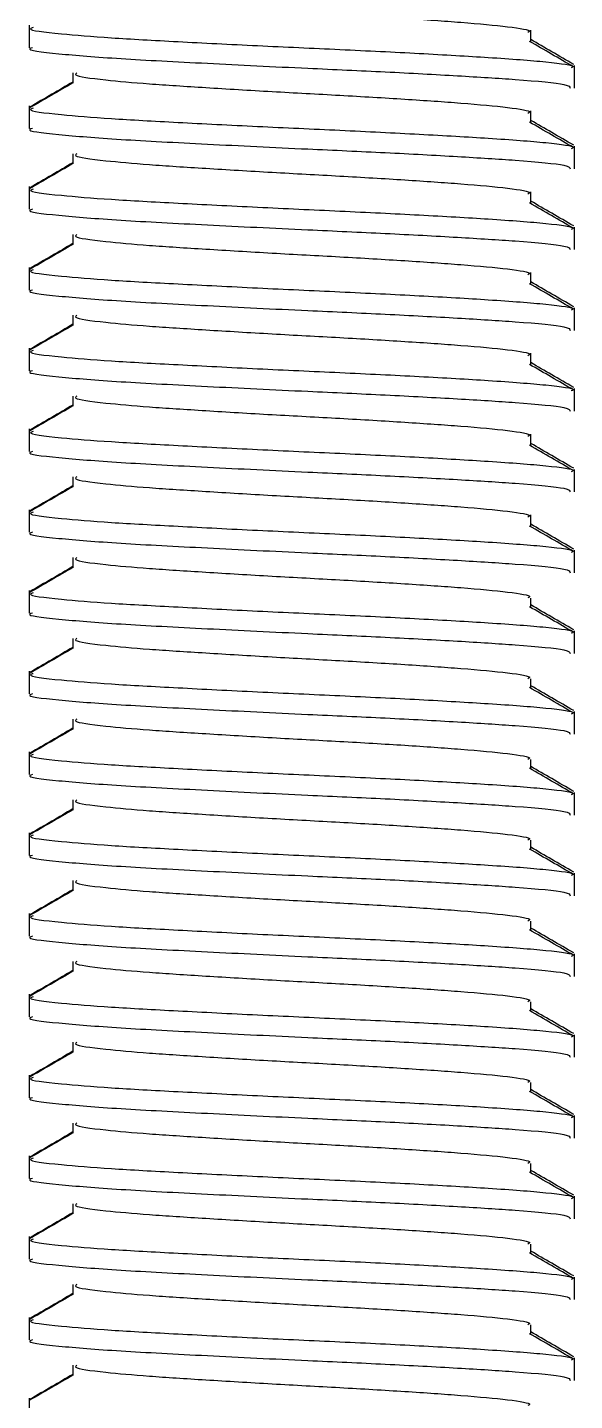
# Model space of a CAD drawing. Header units: millimetres. Extents: x -208 to -53, y -1 to 183.
# Drawn here: x -192.35 to -182.79, y 46.07 to 70.06 of the extents above; entities that cross this region are included whole.
import ezdxf

# ---------------------------------------------------------------- set-up
doc = ezdxf.new("R2010")
doc.units = ezdxf.units.MM

# ---------------------------------------------------------------- blocks, each defined once
blk = doc.blocks.new('DI_SAPATA')
at = {"color": 7, "linetype": 'Continuous', "lineweight": 25}
for p, q in [((-62.263, -8.421), (-62.263, -8.817)), ((-52.738, -9.522), (-52.738, -9.127)), ((-62.263, -9.832), (-62.263, -10.228)), ((-52.738, -10.933), (-52.738, -10.538)), ((-62.263, -11.243), (-62.263, -11.639)), ((-52.738, -12.344), (-52.738, -11.949)), ((-62.263, -12.654), (-62.263, -13.05)), ((-52.738, -13.755), (-52.738, -13.36)), ((-62.263, -14.065), (-62.263, -14.461)), ((-52.738, -15.166), (-52.738, -14.771)), ((-62.263, -15.476), (-62.263, -15.872)), ((-52.738, -16.578), (-52.738, -16.183)), ((-62.263, -16.888), (-62.263, -17.283)), ((-52.738, -17.989), (-52.738, -17.594)), ((-62.263, -18.299), (-62.263, -18.694)), ((-52.738, -19.4), (-52.738, -19.005)), ((-62.263, -19.71), (-62.263, -20.106)), ((-52.738, -20.811), (-52.738, -20.416)), ((-62.263, -21.121), (-62.263, -21.517)), ((-52.738, -22.222), (-52.738, -21.827)), ((-62.263, -22.532), (-62.263, -22.928)), ((-52.738, -23.633), (-52.738, -23.238)), ((-62.263, -23.943), (-62.263, -24.339)), ((-52.738, -25.044), (-52.738, -24.649)), ((-62.263, -25.354), (-62.263, -25.75)), ((-52.738, -26.455), (-52.738, -26.06)), ((-62.263, -26.765), (-62.263, -27.161)), ((-52.738, -27.866), (-52.738, -27.471)), ((-62.263, -28.176), (-62.263, -28.572)), ((-52.738, -29.278), (-52.738, -28.883)), ((-62.263, -29.588), (-62.263, -29.983)), ((-52.738, -30.689), (-52.738, -30.294)), ((-62.263, -30.999), (-62.263, -31.394)), ((-52.738, -32.1), (-52.738, -31.705)), ((-62.263, -32.41), (-62.263, -32.806))]:
    blk.add_line(p, q, dxfattribs=at)
for points, knots in [([(-61.429, -7.847), (-61.445, -7.858), (-61.501, -7.898), (-61.029, -7.962), (-60.209, -8.036), (-59.192, -8.1), (-58.034, -8.171), (-56.823, -8.235), (-55.676, -8.303), (-54.625, -8.377), (-53.853, -8.448), (-53.466, -8.512), (-53.539, -8.545), (-53.554, -8.553)], [0, 0, 0, 0, 0.0503678, 0.171815, 0.2672817, 0.3616493, 0.4579675, 0.5523348, 0.6478018, 0.7438164, 0.8547559, 0.968022, 1, 1, 1, 1]), ([(-62.193, -8.464), (-62.214, -8.471), (-62.312, -8.508), (-61.816, -8.567), (-60.889, -8.644), (-59.685, -8.709), (-58.294, -8.781), (-56.821, -8.847), (-55.415, -8.916), (-54.122, -8.991), (-53.168, -9.063), (-52.698, -9.129), (-52.78, -9.162), (-52.798, -9.169)], [0, 0, 0, 0, 0.032619, 0.15593, 0.253735, 0.349819, 0.448074, 0.544638, 0.641829, 0.739896, 0.853106, 0.968677, 1, 1, 1, 1]), ([(-53.501, -8.675), (-53.501, -8.649), (-53.501, -8.594), (-53.501, -8.539), (-53.501, -8.51)], [0, 0, 0, 0, 0.463682, 1, 1, 1, 1]), ([(-53.501, -8.718), (-53.501, -8.692), (-53.501, -8.637), (-53.501, -8.582), (-53.501, -8.553)], [0, 0, 0, 0, 0.465755, 1, 1, 1, 1]), ([(-62.205, -8.817), (-62.223, -8.822), (-62.337, -8.858), (-61.825, -8.92), (-60.744, -9.007), (-59.179, -9.088), (-57.529, -9.17), (-56.012, -9.237), (-54.747, -9.307), (-53.616, -9.378), (-52.833, -9.451), (-52.818, -9.501), (-52.812, -9.522)], [0, 0, 0, 0, 0.0236313, 0.1499406, 0.2690299, 0.3870235, 0.5064325, 0.5987294, 0.6931318, 0.7861324, 0.9108964, 1, 1, 1, 1]), ([(-52.756, -9.15), (-52.884, -9.076), (-53.139, -8.928), (-53.395, -8.78), (-53.522, -8.706)], [0, 0, 0, 0, 0.499876, 1, 1, 1, 1]), ([(-52.752, -9.109), (-52.88, -9.035), (-53.13, -8.89), (-53.379, -8.745), (-53.501, -8.675)], [0, 0, 0, 0, 0.511129, 1, 1, 1, 1]), ([(-61.499, -9.258), (-61.499, -9.288), (-61.499, -9.347), (-61.499, -9.405), (-61.499, -9.435)], [0, 0, 0, 0, 0.500646, 1, 1, 1, 1]), ([(-61.429, -9.258), (-61.445, -9.269), (-61.501, -9.309), (-61.029, -9.373), (-60.209, -9.447), (-59.192, -9.512), (-58.034, -9.582), (-56.823, -9.647), (-55.676, -9.714), (-54.625, -9.788), (-53.853, -9.859), (-53.466, -9.923), (-53.539, -9.956), (-53.554, -9.964)], [0, 0, 0, 0, 0.050363, 0.171811, 0.267277, 0.361645, 0.457963, 0.55233, 0.647797, 0.743812, 0.854751, 0.968017, 1, 1, 1, 1]), ([(-61.498, -9.431), (-61.626, -9.505), (-61.88, -9.652), (-62.135, -9.8), (-62.262, -9.874)], [0, 0, 0, 0, 0.500133, 1, 1, 1, 1]), ([(-61.499, -9.416), (-61.621, -9.487), (-61.87, -9.633), (-62.12, -9.778), (-62.246, -9.852)], [0, 0, 0, 0, 0.492368, 1, 1, 1, 1]), ([(-62.193, -9.875), (-62.214, -9.883), (-62.312, -9.919), (-61.816, -9.978), (-60.889, -10.055), (-59.685, -10.12), (-58.294, -10.192), (-56.821, -10.258), (-55.415, -10.327), (-54.122, -10.402), (-53.168, -10.474), (-52.698, -10.54), (-52.78, -10.573), (-52.798, -10.581)], [0, 0, 0, 0, 0.032619, 0.15593, 0.253735, 0.349819, 0.448074, 0.544638, 0.641829, 0.739896, 0.853106, 0.968677, 1, 1, 1, 1]), ([(-53.501, -10.086), (-53.501, -10.06), (-53.501, -10.005), (-53.501, -9.951), (-53.501, -9.921)], [0, 0, 0, 0, 0.4636393, 1, 1, 1, 1]), ([(-53.501, -10.129), (-53.501, -10.104), (-53.501, -10.048), (-53.501, -9.993), (-53.501, -9.964)], [0, 0, 0, 0, 0.465714, 1, 1, 1, 1]), ([(-62.205, -10.228), (-62.223, -10.233), (-62.337, -10.269), (-61.825, -10.331), (-60.744, -10.419), (-59.179, -10.5), (-57.529, -10.581), (-56.012, -10.648), (-54.747, -10.718), (-53.616, -10.789), (-52.833, -10.862), (-52.818, -10.912), (-52.812, -10.933)], [0, 0, 0, 0, 0.0236313, 0.1499406, 0.2690299, 0.3870235, 0.5064325, 0.5987294, 0.6931318, 0.7861324, 0.9108964, 1, 1, 1, 1]), ([(-52.756, -10.561), (-52.884, -10.487), (-53.139, -10.339), (-53.395, -10.191), (-53.522, -10.117)], [0, 0, 0, 0, 0.49986, 1, 1, 1, 1]), ([(-52.752, -10.52), (-52.88, -10.446), (-53.13, -10.301), (-53.379, -10.157), (-53.501, -10.086)], [0, 0, 0, 0, 0.511114, 1, 1, 1, 1]), ([(-61.499, -10.669), (-61.499, -10.699), (-61.499, -10.758), (-61.499, -10.817), (-61.499, -10.846)], [0, 0, 0, 0, 0.500684, 1, 1, 1, 1]), ([(-61.429, -10.669), (-61.445, -10.681), (-61.501, -10.72), (-61.029, -10.784), (-60.209, -10.859), (-59.192, -10.923), (-58.034, -10.993), (-56.823, -11.058), (-55.676, -11.125), (-54.625, -11.199), (-53.853, -11.27), (-53.466, -11.334), (-53.539, -11.367), (-53.554, -11.375)], [0, 0, 0, 0, 0.050359, 0.171806, 0.267273, 0.36164, 0.457958, 0.552326, 0.647792, 0.743807, 0.854746, 0.968012, 1, 1, 1, 1]), ([(-61.498, -10.842), (-61.626, -10.916), (-61.88, -11.063), (-62.135, -11.211), (-62.262, -11.285)], [0, 0, 0, 0, 0.500143, 1, 1, 1, 1]), ([(-61.499, -10.827), (-61.621, -10.898), (-61.87, -11.044), (-62.12, -11.189), (-62.246, -11.263)], [0, 0, 0, 0, 0.492376, 1, 1, 1, 1]), ([(-62.193, -11.286), (-62.214, -11.294), (-62.312, -11.33), (-61.816, -11.389), (-60.889, -11.466), (-59.685, -11.531), (-58.294, -11.603), (-56.821, -11.67), (-55.415, -11.738), (-54.122, -11.813), (-53.168, -11.886), (-52.698, -11.951), (-52.78, -11.984), (-52.798, -11.992)], [0, 0, 0, 0, 0.032619, 0.15593, 0.253735, 0.349819, 0.448074, 0.544638, 0.641829, 0.739896, 0.853106, 0.968677, 1, 1, 1, 1]), ([(-53.501, -11.497), (-53.501, -11.471), (-53.501, -11.417), (-53.501, -11.362), (-53.501, -11.332)], [0, 0, 0, 0, 0.463596, 1, 1, 1, 1]), ([(-53.501, -11.54), (-53.501, -11.515), (-53.501, -11.46), (-53.501, -11.404), (-53.501, -11.375)], [0, 0, 0, 0, 0.465674, 1, 1, 1, 1]), ([(-52.752, -11.931), (-52.88, -11.857), (-53.13, -11.712), (-53.379, -11.568), (-53.501, -11.497)], [0, 0, 0, 0, 0.5111005, 1, 1, 1, 1]), ([(-62.205, -11.639), (-62.223, -11.645), (-62.337, -11.68), (-61.825, -11.742), (-60.744, -11.83), (-59.179, -11.911), (-57.529, -11.992), (-56.012, -12.06), (-54.747, -12.129), (-53.616, -12.2), (-52.833, -12.273), (-52.818, -12.323), (-52.812, -12.344)], [0, 0, 0, 0, 0.023631, 0.149941, 0.26903, 0.387024, 0.506433, 0.598729, 0.693132, 0.786132, 0.910896, 1, 1, 1, 1]), ([(-52.756, -11.972), (-52.884, -11.898), (-53.139, -11.75), (-53.395, -11.602), (-53.522, -11.528)], [0, 0, 0, 0, 0.499845, 1, 1, 1, 1]), ([(-61.499, -12.081), (-61.499, -12.11), (-61.499, -12.169), (-61.499, -12.228), (-61.499, -12.257)], [0, 0, 0, 0, 0.5007219, 1, 1, 1, 1]), ([(-61.429, -12.08), (-61.445, -12.092), (-61.501, -12.132), (-61.029, -12.195), (-60.209, -12.27), (-59.192, -12.334), (-58.034, -12.405), (-56.823, -12.469), (-55.676, -12.537), (-54.625, -12.61), (-53.853, -12.681), (-53.466, -12.745), (-53.539, -12.779), (-53.554, -12.786)], [0, 0, 0, 0, 0.050355, 0.171802, 0.267268, 0.361636, 0.457954, 0.552321, 0.647788, 0.743802, 0.854742, 0.968008, 1, 1, 1, 1]), ([(-61.498, -12.253), (-61.626, -12.327), (-61.88, -12.475), (-62.135, -12.622), (-62.262, -12.696)], [0, 0, 0, 0, 0.5001532, 1, 1, 1, 1]), ([(-61.499, -12.238), (-61.621, -12.31), (-61.87, -12.455), (-62.12, -12.6), (-62.246, -12.674)], [0, 0, 0, 0, 0.492385, 1, 1, 1, 1]), ([(-62.193, -12.697), (-62.214, -12.705), (-62.312, -12.742), (-61.816, -12.8), (-60.889, -12.878), (-59.685, -12.942), (-58.294, -13.014), (-56.821, -13.081), (-55.415, -13.149), (-54.122, -13.224), (-53.168, -13.297), (-52.698, -13.362), (-52.78, -13.396), (-52.798, -13.403)], [0, 0, 0, 0, 0.0326192, 0.1559298, 0.2537351, 0.3498191, 0.4480737, 0.5446385, 0.6418294, 0.7398959, 0.8531063, 0.9686771, 1, 1, 1, 1]), ([(-52.756, -13.384), (-52.884, -13.31), (-53.139, -13.162), (-53.395, -13.013), (-53.522, -12.939)], [0, 0, 0, 0, 0.49983, 1, 1, 1, 1]), ([(-53.501, -12.908), (-53.501, -12.883), (-53.501, -12.828), (-53.501, -12.773), (-53.501, -12.743)], [0, 0, 0, 0, 0.463554, 1, 1, 1, 1]), ([(-53.501, -12.951), (-53.501, -12.926), (-53.501, -12.871), (-53.501, -12.816), (-53.501, -12.786)], [0, 0, 0, 0, 0.465633, 1, 1, 1, 1]), ([(-52.752, -13.342), (-52.88, -13.268), (-53.13, -13.124), (-53.379, -12.979), (-53.501, -12.908)], [0, 0, 0, 0, 0.511086, 1, 1, 1, 1]), ([(-62.205, -13.05), (-62.223, -13.056), (-62.337, -13.091), (-61.825, -13.153), (-60.744, -13.241), (-59.179, -13.322), (-57.529, -13.403), (-56.012, -13.471), (-54.747, -13.54), (-53.616, -13.611), (-52.833, -13.684), (-52.818, -13.734), (-52.812, -13.755)], [0, 0, 0, 0, 0.023631, 0.149941, 0.26903, 0.387024, 0.506433, 0.598729, 0.693132, 0.786132, 0.910896, 1, 1, 1, 1]), ([(-61.498, -13.664), (-61.626, -13.738), (-61.88, -13.886), (-62.135, -14.033), (-62.262, -14.107)], [0, 0, 0, 0, 0.500163, 1, 1, 1, 1]), ([(-61.499, -13.649), (-61.621, -13.721), (-61.87, -13.866), (-62.12, -14.011), (-62.246, -14.085)], [0, 0, 0, 0, 0.492394, 1, 1, 1, 1]), ([(-61.499, -13.492), (-61.499, -13.521), (-61.499, -13.58), (-61.499, -13.639), (-61.499, -13.668)], [0, 0, 0, 0, 0.50076, 1, 1, 1, 1]), ([(-61.429, -13.491), (-61.445, -13.503), (-61.501, -13.543), (-61.029, -13.607), (-60.209, -13.681), (-59.192, -13.745), (-58.034, -13.816), (-56.823, -13.88), (-55.676, -13.948), (-54.625, -14.021), (-53.853, -14.092), (-53.466, -14.156), (-53.539, -14.19), (-53.554, -14.197)], [0, 0, 0, 0, 0.050351, 0.171798, 0.267264, 0.361631, 0.457949, 0.552316, 0.647783, 0.743798, 0.854737, 0.968003, 1, 1, 1, 1]), ([(-62.193, -14.108), (-62.214, -14.116), (-62.312, -14.153), (-61.816, -14.211), (-60.889, -14.289), (-59.685, -14.353), (-58.294, -14.425), (-56.821, -14.492), (-55.415, -14.56), (-54.122, -14.635), (-53.168, -14.708), (-52.698, -14.773), (-52.78, -14.807), (-52.798, -14.814)], [0, 0, 0, 0, 0.032619, 0.15593, 0.253735, 0.349819, 0.448074, 0.544638, 0.641829, 0.739896, 0.853106, 0.968677, 1, 1, 1, 1]), ([(-52.756, -14.795), (-52.884, -14.721), (-53.139, -14.573), (-53.395, -14.424), (-53.522, -14.35)], [0, 0, 0, 0, 0.499815, 1, 1, 1, 1]), ([(-53.501, -14.319), (-53.501, -14.294), (-53.501, -14.239), (-53.501, -14.184), (-53.501, -14.154)], [0, 0, 0, 0, 0.463511, 1, 1, 1, 1]), ([(-53.501, -14.363), (-53.501, -14.337), (-53.501, -14.282), (-53.501, -14.227), (-53.501, -14.197)], [0, 0, 0, 0, 0.465593, 1, 1, 1, 1]), ([(-52.752, -14.753), (-52.88, -14.679), (-53.13, -14.535), (-53.379, -14.39), (-53.501, -14.319)], [0, 0, 0, 0, 0.511072, 1, 1, 1, 1]), ([(-62.205, -14.461), (-62.223, -14.467), (-62.337, -14.502), (-61.825, -14.564), (-60.744, -14.652), (-59.179, -14.733), (-57.529, -14.814), (-56.012, -14.882), (-54.747, -14.951), (-53.616, -15.022), (-52.833, -15.095), (-52.818, -15.145), (-52.812, -15.166)], [0, 0, 0, 0, 0.023631, 0.149941, 0.26903, 0.387024, 0.506433, 0.598729, 0.693132, 0.786132, 0.910896, 1, 1, 1, 1]), ([(-61.498, -15.075), (-61.626, -15.149), (-61.88, -15.297), (-62.135, -15.444), (-62.262, -15.518)], [0, 0, 0, 0, 0.500173, 1, 1, 1, 1]), ([(-61.499, -15.06), (-61.621, -15.132), (-61.87, -15.277), (-62.12, -15.422), (-62.246, -15.496)], [0, 0, 0, 0, 0.492403, 1, 1, 1, 1]), ([(-61.499, -14.903), (-61.499, -14.932), (-61.499, -14.991), (-61.499, -15.05), (-61.499, -15.079)], [0, 0, 0, 0, 0.500798, 1, 1, 1, 1]), ([(-61.429, -14.902), (-61.445, -14.914), (-61.501, -14.954), (-61.029, -15.018), (-60.209, -15.092), (-59.192, -15.156), (-58.034, -15.227), (-56.823, -15.291), (-55.676, -15.359), (-54.625, -15.432), (-53.853, -15.503), (-53.466, -15.568), (-53.539, -15.601), (-53.554, -15.608)], [0, 0, 0, 0, 0.050346, 0.171793, 0.26726, 0.361627, 0.457945, 0.552312, 0.647779, 0.743793, 0.854732, 0.967998, 1, 1, 1, 1]), ([(-62.193, -15.519), (-62.214, -15.527), (-62.312, -15.564), (-61.816, -15.623), (-60.889, -15.7), (-59.685, -15.764), (-58.294, -15.837), (-56.821, -15.903), (-55.415, -15.971), (-54.122, -16.047), (-53.168, -16.119), (-52.698, -16.184), (-52.78, -16.218), (-52.798, -16.225)], [0, 0, 0, 0, 0.0326192, 0.1559298, 0.2537351, 0.3498191, 0.4480737, 0.5446385, 0.6418294, 0.7398959, 0.8531063, 0.9686771, 1, 1, 1, 1]), ([(-53.501, -15.73), (-53.501, -15.705), (-53.501, -15.65), (-53.501, -15.595), (-53.501, -15.566)], [0, 0, 0, 0, 0.463468, 1, 1, 1, 1]), ([(-52.756, -16.206), (-52.884, -16.132), (-53.139, -15.984), (-53.395, -15.836), (-53.522, -15.761)], [0, 0, 0, 0, 0.4998, 1, 1, 1, 1]), ([(-53.501, -15.774), (-53.501, -15.748), (-53.501, -15.693), (-53.501, -15.638), (-53.501, -15.608)], [0, 0, 0, 0, 0.465552, 1, 1, 1, 1]), ([(-52.752, -16.164), (-52.88, -16.09), (-53.13, -15.946), (-53.379, -15.801), (-53.501, -15.73)], [0, 0, 0, 0, 0.511058, 1, 1, 1, 1]), ([(-62.205, -15.872), (-62.223, -15.878), (-62.337, -15.913), (-61.825, -15.975), (-60.744, -16.063), (-59.179, -16.144), (-57.529, -16.225), (-56.012, -16.293), (-54.747, -16.362), (-53.616, -16.433), (-52.833, -16.506), (-52.818, -16.557), (-52.812, -16.578)], [0, 0, 0, 0, 0.023631, 0.149941, 0.26903, 0.387024, 0.506433, 0.598729, 0.693132, 0.786132, 0.910896, 1, 1, 1, 1]), ([(-61.498, -16.486), (-61.626, -16.56), (-61.88, -16.708), (-62.135, -16.855), (-62.262, -16.929)], [0, 0, 0, 0, 0.500183, 1, 1, 1, 1]), ([(-61.499, -16.471), (-61.621, -16.543), (-61.87, -16.688), (-62.12, -16.833), (-62.246, -16.907)], [0, 0, 0, 0, 0.492412, 1, 1, 1, 1]), ([(-61.499, -16.314), (-61.499, -16.343), (-61.499, -16.402), (-61.499, -16.461), (-61.499, -16.49)], [0, 0, 0, 0, 0.500836, 1, 1, 1, 1]), ([(-61.429, -16.313), (-61.445, -16.325), (-61.501, -16.365), (-61.029, -16.429), (-60.209, -16.503), (-59.192, -16.567), (-58.034, -16.638), (-56.823, -16.702), (-55.676, -16.77), (-54.625, -16.843), (-53.853, -16.914), (-53.466, -16.979), (-53.539, -17.012), (-53.554, -17.019)], [0, 0, 0, 0, 0.050342, 0.171789, 0.267255, 0.361622, 0.45794, 0.552307, 0.647774, 0.743788, 0.854727, 0.967993, 1, 1, 1, 1]), ([(-62.193, -16.93), (-62.214, -16.938), (-62.312, -16.975), (-61.816, -17.034), (-60.889, -17.111), (-59.685, -17.176), (-58.294, -17.248), (-56.821, -17.314), (-55.415, -17.382), (-54.122, -17.458), (-53.168, -17.53), (-52.698, -17.595), (-52.78, -17.629), (-52.798, -17.636)], [0, 0, 0, 0, 0.032619, 0.15593, 0.253735, 0.349819, 0.448074, 0.544638, 0.641829, 0.739896, 0.853106, 0.968677, 1, 1, 1, 1]), ([(-53.501, -17.141), (-53.501, -17.116), (-53.501, -17.061), (-53.501, -17.006), (-53.501, -16.977)], [0, 0, 0, 0, 0.463425, 1, 1, 1, 1]), ([(-53.501, -17.185), (-53.501, -17.159), (-53.501, -17.104), (-53.501, -17.049), (-53.501, -17.019)], [0, 0, 0, 0, 0.465511, 1, 1, 1, 1]), ([(-52.756, -17.617), (-52.884, -17.543), (-53.139, -17.395), (-53.395, -17.247), (-53.522, -17.173)], [0, 0, 0, 0, 0.499785, 1, 1, 1, 1]), ([(-52.752, -17.575), (-52.88, -17.502), (-53.13, -17.357), (-53.379, -17.212), (-53.501, -17.141)], [0, 0, 0, 0, 0.511044, 1, 1, 1, 1]), ([(-62.205, -17.283), (-62.223, -17.289), (-62.337, -17.325), (-61.825, -17.386), (-60.744, -17.474), (-59.179, -17.555), (-57.529, -17.636), (-56.012, -17.704), (-54.747, -17.773), (-53.616, -17.844), (-52.833, -17.917), (-52.818, -17.968), (-52.812, -17.989)], [0, 0, 0, 0, 0.023631, 0.149941, 0.26903, 0.387024, 0.506433, 0.598729, 0.693132, 0.786132, 0.910896, 1, 1, 1, 1]), ([(-61.499, -17.725), (-61.499, -17.754), (-61.499, -17.813), (-61.499, -17.872), (-61.499, -17.901)], [0, 0, 0, 0, 0.5008736, 1, 1, 1, 1]), ([(-61.429, -17.724), (-61.445, -17.736), (-61.501, -17.776), (-61.029, -17.84), (-60.209, -17.914), (-59.192, -17.978), (-58.034, -18.049), (-56.823, -18.113), (-55.676, -18.181), (-54.625, -18.254), (-53.853, -18.325), (-53.466, -18.39), (-53.539, -18.423), (-53.554, -18.43)], [0, 0, 0, 0, 0.0503377, 0.1717845, 0.2672508, 0.361618, 0.4579358, 0.5523027, 0.6477693, 0.7437836, 0.8547226, 0.9679883, 1, 1, 1, 1]), ([(-61.498, -17.897), (-61.626, -17.971), (-61.88, -18.119), (-62.135, -18.267), (-62.262, -18.34)], [0, 0, 0, 0, 0.500193, 1, 1, 1, 1]), ([(-61.499, -17.882), (-61.621, -17.954), (-61.87, -18.099), (-62.12, -18.245), (-62.246, -18.318)], [0, 0, 0, 0, 0.492421, 1, 1, 1, 1]), ([(-62.193, -18.341), (-62.214, -18.349), (-62.312, -18.386), (-61.816, -18.445), (-60.889, -18.522), (-59.685, -18.587), (-58.294, -18.659), (-56.821, -18.725), (-55.415, -18.793), (-54.122, -18.869), (-53.168, -18.941), (-52.698, -19.006), (-52.78, -19.04), (-52.798, -19.047)], [0, 0, 0, 0, 0.032619, 0.15593, 0.253735, 0.349819, 0.448074, 0.544638, 0.641829, 0.739896, 0.853106, 0.968677, 1, 1, 1, 1]), ([(-53.501, -18.596), (-53.501, -18.57), (-53.501, -18.515), (-53.501, -18.46), (-53.501, -18.431)], [0, 0, 0, 0, 0.465471, 1, 1, 1, 1]), ([(-62.205, -18.694), (-62.223, -18.7), (-62.337, -18.736), (-61.825, -18.798), (-60.744, -18.885), (-59.179, -18.966), (-57.529, -19.047), (-56.012, -19.115), (-54.747, -19.184), (-53.616, -19.256), (-52.833, -19.329), (-52.818, -19.379), (-52.812, -19.4)], [0, 0, 0, 0, 0.023631, 0.149941, 0.26903, 0.387024, 0.506433, 0.598729, 0.693132, 0.786132, 0.910896, 1, 1, 1, 1]), ([(-52.756, -19.028), (-52.884, -18.954), (-53.139, -18.806), (-53.395, -18.658), (-53.522, -18.584)], [0, 0, 0, 0, 0.49977, 1, 1, 1, 1]), ([(-52.752, -18.987), (-52.88, -18.913), (-53.13, -18.768), (-53.379, -18.623), (-53.501, -18.552)], [0, 0, 0, 0, 0.51103, 1, 1, 1, 1]), ([(-61.499, -19.136), (-61.499, -19.166), (-61.499, -19.224), (-61.499, -19.283), (-61.499, -19.313)], [0, 0, 0, 0, 0.500912, 1, 1, 1, 1]), ([(-61.429, -19.135), (-61.445, -19.147), (-61.501, -19.187), (-61.029, -19.251), (-60.209, -19.325), (-59.192, -19.389), (-58.034, -19.46), (-56.823, -19.524), (-55.676, -19.592), (-54.625, -19.666), (-53.853, -19.737), (-53.466, -19.801), (-53.539, -19.834), (-53.555, -19.841)], [0, 0, 0, 0, 0.050333, 0.17178, 0.267246, 0.361613, 0.457931, 0.552298, 0.647765, 0.743779, 0.854718, 0.967984, 1, 1, 1, 1]), ([(-61.498, -19.309), (-61.626, -19.382), (-61.88, -19.53), (-62.135, -19.678), (-62.262, -19.751)], [0, 0, 0, 0, 0.5002026, 1, 1, 1, 1]), ([(-61.499, -19.294), (-61.621, -19.365), (-61.87, -19.51), (-62.12, -19.656), (-62.246, -19.729)], [0, 0, 0, 0, 0.49243, 1, 1, 1, 1]), ([(-62.193, -19.753), (-62.214, -19.76), (-62.312, -19.797), (-61.816, -19.856), (-60.889, -19.933), (-59.685, -19.998), (-58.294, -20.07), (-56.821, -20.136), (-55.415, -20.205), (-54.122, -20.28), (-53.168, -20.352), (-52.698, -20.418), (-52.78, -20.451), (-52.798, -20.458)], [0, 0, 0, 0, 0.0326192, 0.1559298, 0.2537351, 0.3498191, 0.4480737, 0.5446385, 0.6418294, 0.7398959, 0.8531063, 0.9686771, 1, 1, 1, 1]), ([(-53.501, -20.007), (-53.501, -19.981), (-53.501, -19.926), (-53.501, -19.871), (-53.501, -19.842)], [0, 0, 0, 0, 0.46543, 1, 1, 1, 1]), ([(-62.205, -20.106), (-62.223, -20.111), (-62.337, -20.147), (-61.825, -20.209), (-60.744, -20.296), (-59.179, -20.377), (-57.529, -20.459), (-56.012, -20.526), (-54.747, -20.595), (-53.616, -20.667), (-52.833, -20.74), (-52.818, -20.79), (-52.812, -20.811)], [0, 0, 0, 0, 0.023631, 0.149941, 0.26903, 0.387024, 0.506433, 0.598729, 0.693132, 0.786132, 0.910896, 1, 1, 1, 1]), ([(-52.756, -20.439), (-52.884, -20.365), (-53.139, -20.217), (-53.395, -20.069), (-53.522, -19.995)], [0, 0, 0, 0, 0.4997552, 1, 1, 1, 1]), ([(-52.752, -20.398), (-52.88, -20.324), (-53.13, -20.179), (-53.379, -20.034), (-53.501, -19.964)], [0, 0, 0, 0, 0.511016, 1, 1, 1, 1]), ([(-61.499, -20.547), (-61.499, -20.577), (-61.499, -20.636), (-61.499, -20.694), (-61.499, -20.724)], [0, 0, 0, 0, 0.500949, 1, 1, 1, 1]), ([(-61.429, -20.547), (-61.445, -20.558), (-61.501, -20.598), (-61.029, -20.662), (-60.209, -20.736), (-59.192, -20.8), (-58.034, -20.871), (-56.823, -20.935), (-55.676, -21.003), (-54.625, -21.077), (-53.853, -21.148), (-53.466, -21.212), (-53.539, -21.245), (-53.555, -21.253)], [0, 0, 0, 0, 0.0503291, 0.1717757, 0.2672419, 0.361609, 0.4579267, 0.5522936, 0.6477601, 0.7437743, 0.8547131, 0.9679787, 1, 1, 1, 1]), ([(-61.498, -20.72), (-61.626, -20.794), (-61.88, -20.941), (-62.135, -21.089), (-62.262, -21.162)], [0, 0, 0, 0, 0.500213, 1, 1, 1, 1]), ([(-61.499, -20.705), (-61.621, -20.776), (-61.87, -20.922), (-62.119, -21.067), (-62.246, -21.14)], [0, 0, 0, 0, 0.492439, 1, 1, 1, 1]), ([(-62.193, -21.164), (-62.214, -21.171), (-62.312, -21.208), (-61.816, -21.267), (-60.889, -21.344), (-59.685, -21.409), (-58.294, -21.481), (-56.821, -21.547), (-55.415, -21.616), (-54.122, -21.691), (-53.168, -21.763), (-52.698, -21.829), (-52.78, -21.862), (-52.798, -21.869)], [0, 0, 0, 0, 0.0326192, 0.1559298, 0.2537351, 0.3498191, 0.4480737, 0.5446385, 0.6418294, 0.7398959, 0.8531063, 0.9686771, 1, 1, 1, 1]), ([(-53.501, -21.418), (-53.501, -21.392), (-53.501, -21.337), (-53.501, -21.282), (-53.501, -21.253)], [0, 0, 0, 0, 0.46539, 1, 1, 1, 1]), ([(-62.205, -21.517), (-62.223, -21.522), (-62.337, -21.558), (-61.825, -21.62), (-60.744, -21.707), (-59.179, -21.788), (-57.529, -21.87), (-56.012, -21.937), (-54.747, -22.007), (-53.616, -22.078), (-52.833, -22.151), (-52.818, -22.201), (-52.812, -22.222)], [0, 0, 0, 0, 0.023631, 0.149941, 0.26903, 0.387024, 0.506433, 0.598729, 0.693132, 0.786132, 0.910896, 1, 1, 1, 1]), ([(-52.756, -21.85), (-52.884, -21.776), (-53.139, -21.628), (-53.395, -21.48), (-53.522, -21.406)], [0, 0, 0, 0, 0.49974, 1, 1, 1, 1]), ([(-52.752, -21.809), (-52.88, -21.735), (-53.13, -21.59), (-53.379, -21.445), (-53.501, -21.375)], [0, 0, 0, 0, 0.511002, 1, 1, 1, 1]), ([(-61.499, -21.958), (-61.499, -21.988), (-61.499, -22.047), (-61.499, -22.105), (-61.499, -22.135)], [0, 0, 0, 0, 0.500987, 1, 1, 1, 1]), ([(-61.429, -21.958), (-61.445, -21.969), (-61.501, -22.009), (-61.029, -22.073), (-60.209, -22.147), (-59.192, -22.212), (-58.034, -22.282), (-56.823, -22.347), (-55.676, -22.414), (-54.625, -22.488), (-53.853, -22.559), (-53.466, -22.623), (-53.539, -22.656), (-53.555, -22.664)], [0, 0, 0, 0, 0.050325, 0.171771, 0.267238, 0.361605, 0.457922, 0.552289, 0.647755, 0.74377, 0.854708, 0.967974, 1, 1, 1, 1]), ([(-61.498, -22.131), (-61.626, -22.205), (-61.88, -22.352), (-62.135, -22.5), (-62.262, -22.574)], [0, 0, 0, 0, 0.500222, 1, 1, 1, 1]), ([(-61.499, -22.116), (-61.621, -22.187), (-61.87, -22.333), (-62.119, -22.478), (-62.246, -22.552)], [0, 0, 0, 0, 0.492448, 1, 1, 1, 1]), ([(-62.193, -22.575), (-62.214, -22.583), (-62.312, -22.619), (-61.816, -22.678), (-60.889, -22.755), (-59.685, -22.82), (-58.294, -22.892), (-56.821, -22.958), (-55.415, -23.027), (-54.122, -23.102), (-53.168, -23.174), (-52.698, -23.24), (-52.78, -23.273), (-52.798, -23.281)], [0, 0, 0, 0, 0.032619, 0.15593, 0.253735, 0.349819, 0.448074, 0.544638, 0.641829, 0.739896, 0.853106, 0.968677, 1, 1, 1, 1]), ([(-53.501, -22.829), (-53.501, -22.804), (-53.501, -22.748), (-53.501, -22.693), (-53.501, -22.664)], [0, 0, 0, 0, 0.465349, 1, 1, 1, 1]), ([(-52.752, -23.22), (-52.88, -23.146), (-53.13, -23.001), (-53.379, -22.857), (-53.501, -22.786)], [0, 0, 0, 0, 0.510988, 1, 1, 1, 1]), ([(-62.205, -22.928), (-62.223, -22.933), (-62.337, -22.969), (-61.825, -23.031), (-60.744, -23.119), (-59.179, -23.2), (-57.529, -23.281), (-56.012, -23.348), (-54.747, -23.418), (-53.616, -23.489), (-52.833, -23.562), (-52.818, -23.612), (-52.812, -23.633)], [0, 0, 0, 0, 0.023631, 0.149941, 0.26903, 0.387024, 0.506433, 0.598729, 0.693132, 0.786132, 0.910896, 1, 1, 1, 1]), ([(-52.756, -23.261), (-52.884, -23.187), (-53.139, -23.039), (-53.395, -22.891), (-53.522, -22.817)], [0, 0, 0, 0, 0.499725, 1, 1, 1, 1]), ([(-61.499, -23.369), (-61.499, -23.399), (-61.499, -23.458), (-61.499, -23.517), (-61.499, -23.546)], [0, 0, 0, 0, 0.501025, 1, 1, 1, 1]), ([(-61.429, -23.369), (-61.445, -23.381), (-61.501, -23.42), (-61.029, -23.484), (-60.209, -23.559), (-59.192, -23.623), (-58.034, -23.693), (-56.823, -23.758), (-55.676, -23.825), (-54.625, -23.899), (-53.853, -23.97), (-53.466, -24.034), (-53.539, -24.067), (-53.555, -24.075)], [0, 0, 0, 0, 0.050321, 0.171767, 0.267233, 0.3616, 0.457918, 0.552284, 0.647751, 0.743765, 0.854704, 0.967969, 1, 1, 1, 1]), ([(-61.498, -23.542), (-61.626, -23.616), (-61.88, -23.763), (-62.135, -23.911), (-62.262, -23.985)], [0, 0, 0, 0, 0.5002323, 1, 1, 1, 1]), ([(-61.499, -23.527), (-61.621, -23.598), (-61.87, -23.744), (-62.119, -23.889), (-62.246, -23.963)], [0, 0, 0, 0, 0.492457, 1, 1, 1, 1]), ([(-62.193, -23.986), (-62.214, -23.994), (-62.312, -24.03), (-61.816, -24.089), (-60.889, -24.166), (-59.685, -24.231), (-58.294, -24.303), (-56.821, -24.37), (-55.415, -24.438), (-54.122, -24.513), (-53.168, -24.586), (-52.698, -24.651), (-52.78, -24.684), (-52.798, -24.692)], [0, 0, 0, 0, 0.032619, 0.15593, 0.253735, 0.349819, 0.448074, 0.544638, 0.641829, 0.739896, 0.853106, 0.968677, 1, 1, 1, 1]), ([(-52.756, -24.672), (-52.884, -24.598), (-53.139, -24.45), (-53.395, -24.302), (-53.522, -24.228)], [0, 0, 0, 0, 0.49971, 1, 1, 1, 1]), ([(-53.501, -24.24), (-53.501, -24.215), (-53.501, -24.16), (-53.501, -24.105), (-53.501, -24.075)], [0, 0, 0, 0, 0.465308, 1, 1, 1, 1]), ([(-52.752, -24.631), (-52.88, -24.557), (-53.13, -24.412), (-53.379, -24.268), (-53.501, -24.197)], [0, 0, 0, 0, 0.5109745, 1, 1, 1, 1]), ([(-62.205, -24.339), (-62.223, -24.345), (-62.337, -24.38), (-61.825, -24.442), (-60.744, -24.53), (-59.179, -24.611), (-57.529, -24.692), (-56.012, -24.76), (-54.747, -24.829), (-53.616, -24.9), (-52.833, -24.973), (-52.818, -25.023), (-52.812, -25.044)], [0, 0, 0, 0, 0.023631, 0.149941, 0.26903, 0.387024, 0.506433, 0.598729, 0.693132, 0.786132, 0.910896, 1, 1, 1, 1]), ([(-61.499, -24.938), (-61.621, -25.01), (-61.87, -25.155), (-62.119, -25.3), (-62.246, -25.374)], [0, 0, 0, 0, 0.492466, 1, 1, 1, 1]), ([(-61.499, -24.781), (-61.499, -24.81), (-61.499, -24.869), (-61.499, -24.928), (-61.499, -24.957)], [0, 0, 0, 0, 0.501063, 1, 1, 1, 1]), ([(-61.429, -24.78), (-61.445, -24.792), (-61.501, -24.832), (-61.029, -24.895), (-60.209, -24.97), (-59.192, -25.034), (-58.034, -25.105), (-56.823, -25.169), (-55.676, -25.237), (-54.625, -25.31), (-53.853, -25.381), (-53.466, -25.445), (-53.539, -25.479), (-53.555, -25.486)], [0, 0, 0, 0, 0.0503162, 0.1717627, 0.2672287, 0.3615956, 0.4579132, 0.5522798, 0.6477462, 0.7437602, 0.8546989, 0.9679643, 1, 1, 1, 1]), ([(-61.498, -24.953), (-61.626, -25.027), (-61.88, -25.175), (-62.135, -25.322), (-62.262, -25.396)], [0, 0, 0, 0, 0.5002422, 1, 1, 1, 1]), ([(-62.193, -25.397), (-62.214, -25.405), (-62.312, -25.442), (-61.816, -25.5), (-60.889, -25.578), (-59.685, -25.642), (-58.294, -25.714), (-56.821, -25.781), (-55.415, -25.849), (-54.122, -25.924), (-53.168, -25.997), (-52.698, -26.062), (-52.78, -26.096), (-52.798, -26.103)], [0, 0, 0, 0, 0.0326192, 0.1559298, 0.2537351, 0.3498191, 0.4480737, 0.5446385, 0.6418294, 0.7398959, 0.8531063, 0.9686771, 1, 1, 1, 1]), ([(-52.756, -26.084), (-52.884, -26.01), (-53.139, -25.862), (-53.395, -25.713), (-53.522, -25.639)], [0, 0, 0, 0, 0.499695, 1, 1, 1, 1]), ([(-53.501, -25.651), (-53.501, -25.626), (-53.501, -25.571), (-53.501, -25.516), (-53.501, -25.486)], [0, 0, 0, 0, 0.465268, 1, 1, 1, 1]), ([(-52.752, -26.042), (-52.88, -25.968), (-53.13, -25.824), (-53.379, -25.679), (-53.501, -25.608)], [0, 0, 0, 0, 0.510961, 1, 1, 1, 1]), ([(-62.205, -25.75), (-62.223, -25.756), (-62.337, -25.791), (-61.825, -25.853), (-60.744, -25.941), (-59.179, -26.022), (-57.529, -26.103), (-56.012, -26.171), (-54.747, -26.24), (-53.616, -26.311), (-52.833, -26.384), (-52.818, -26.434), (-52.812, -26.455)], [0, 0, 0, 0, 0.0236313, 0.1499406, 0.2690299, 0.3870235, 0.5064325, 0.5987294, 0.6931318, 0.7861324, 0.9108964, 1, 1, 1, 1]), ([(-61.498, -26.364), (-61.626, -26.438), (-61.88, -26.586), (-62.135, -26.733), (-62.262, -26.807)], [0, 0, 0, 0, 0.500252, 1, 1, 1, 1]), ([(-61.499, -26.349), (-61.621, -26.421), (-61.87, -26.566), (-62.119, -26.711), (-62.246, -26.785)], [0, 0, 0, 0, 0.4924745, 1, 1, 1, 1]), ([(-61.499, -26.192), (-61.499, -26.221), (-61.499, -26.28), (-61.499, -26.339), (-61.499, -26.368)], [0, 0, 0, 0, 0.5011008, 1, 1, 1, 1]), ([(-61.429, -26.191), (-61.445, -26.203), (-61.501, -26.243), (-61.029, -26.307), (-60.209, -26.381), (-59.192, -26.445), (-58.034, -26.516), (-56.823, -26.58), (-55.676, -26.648), (-54.625, -26.721), (-53.853, -26.792), (-53.466, -26.856), (-53.539, -26.89), (-53.555, -26.897)], [0, 0, 0, 0, 0.050312, 0.171758, 0.267224, 0.361591, 0.457909, 0.552275, 0.647742, 0.743756, 0.854694, 0.967959, 1, 1, 1, 1]), ([(-62.193, -26.808), (-62.214, -26.816), (-62.312, -26.853), (-61.816, -26.911), (-60.889, -26.989), (-59.685, -27.053), (-58.294, -27.125), (-56.821, -27.192), (-55.415, -27.26), (-54.122, -27.335), (-53.168, -27.408), (-52.698, -27.473), (-52.78, -27.507), (-52.798, -27.514)], [0, 0, 0, 0, 0.032619, 0.15593, 0.253735, 0.349819, 0.448074, 0.544638, 0.641829, 0.739896, 0.853106, 0.968677, 1, 1, 1, 1]), ([(-52.756, -27.495), (-52.884, -27.421), (-53.139, -27.273), (-53.395, -27.124), (-53.522, -27.05)], [0, 0, 0, 0, 0.49968, 1, 1, 1, 1]), ([(-53.501, -27.063), (-53.501, -27.037), (-53.501, -26.982), (-53.501, -26.927), (-53.501, -26.897)], [0, 0, 0, 0, 0.465227, 1, 1, 1, 1]), ([(-52.752, -27.453), (-52.88, -27.379), (-53.13, -27.235), (-53.379, -27.09), (-53.501, -27.019)], [0, 0, 0, 0, 0.510947, 1, 1, 1, 1]), ([(-62.205, -27.161), (-62.223, -27.167), (-62.337, -27.202), (-61.825, -27.264), (-60.744, -27.352), (-59.179, -27.433), (-57.529, -27.514), (-56.012, -27.582), (-54.747, -27.651), (-53.616, -27.722), (-52.833, -27.795), (-52.818, -27.845), (-52.812, -27.866)], [0, 0, 0, 0, 0.023631, 0.149941, 0.26903, 0.387024, 0.506433, 0.598729, 0.693132, 0.786132, 0.910896, 1, 1, 1, 1]), ([(-61.498, -27.775), (-61.626, -27.849), (-61.88, -27.997), (-62.135, -28.144), (-62.262, -28.218)], [0, 0, 0, 0, 0.500262, 1, 1, 1, 1]), ([(-61.499, -27.76), (-61.621, -27.832), (-61.87, -27.977), (-62.119, -28.122), (-62.246, -28.196)], [0, 0, 0, 0, 0.4924833, 1, 1, 1, 1]), ([(-61.499, -27.603), (-61.499, -27.632), (-61.499, -27.691), (-61.499, -27.75), (-61.499, -27.779)], [0, 0, 0, 0, 0.5011386, 1, 1, 1, 1]), ([(-61.429, -27.602), (-61.445, -27.614), (-61.501, -27.654), (-61.029, -27.718), (-60.209, -27.792), (-59.192, -27.856), (-58.034, -27.927), (-56.823, -27.991), (-55.676, -28.059), (-54.625, -28.132), (-53.853, -28.203), (-53.466, -28.268), (-53.539, -28.301), (-53.555, -28.308)], [0, 0, 0, 0, 0.050308, 0.171754, 0.26722, 0.361587, 0.457904, 0.552271, 0.647737, 0.743751, 0.854689, 0.967955, 1, 1, 1, 1]), ([(-62.193, -28.219), (-62.214, -28.227), (-62.312, -28.264), (-61.816, -28.323), (-60.889, -28.4), (-59.685, -28.464), (-58.294, -28.537), (-56.821, -28.603), (-55.415, -28.671), (-54.122, -28.747), (-53.168, -28.819), (-52.698, -28.884), (-52.78, -28.918), (-52.798, -28.925)], [0, 0, 0, 0, 0.032619, 0.15593, 0.253735, 0.349819, 0.448074, 0.544638, 0.641829, 0.739896, 0.853106, 0.968677, 1, 1, 1, 1]), ([(-52.756, -28.906), (-52.884, -28.832), (-53.139, -28.684), (-53.395, -28.536), (-53.522, -28.461)], [0, 0, 0, 0, 0.499665, 1, 1, 1, 1]), ([(-53.501, -28.474), (-53.501, -28.448), (-53.501, -28.393), (-53.501, -28.338), (-53.501, -28.308)], [0, 0, 0, 0, 0.465187, 1, 1, 1, 1]), ([(-52.752, -28.864), (-52.88, -28.79), (-53.13, -28.646), (-53.379, -28.501), (-53.501, -28.43)], [0, 0, 0, 0, 0.510933, 1, 1, 1, 1]), ([(-62.205, -28.572), (-62.223, -28.578), (-62.337, -28.613), (-61.825, -28.675), (-60.744, -28.763), (-59.179, -28.844), (-57.529, -28.925), (-56.012, -28.993), (-54.747, -29.062), (-53.616, -29.133), (-52.833, -29.206), (-52.818, -29.257), (-52.812, -29.278)], [0, 0, 0, 0, 0.0236313, 0.1499406, 0.2690299, 0.3870235, 0.5064325, 0.5987294, 0.6931318, 0.7861324, 0.9108964, 1, 1, 1, 1]), ([(-61.499, -29.014), (-61.499, -29.043), (-61.499, -29.102), (-61.499, -29.161), (-61.499, -29.19)], [0, 0, 0, 0, 0.501176, 1, 1, 1, 1]), ([(-61.429, -29.013), (-61.445, -29.025), (-61.501, -29.065), (-61.029, -29.129), (-60.209, -29.203), (-59.192, -29.267), (-58.034, -29.338), (-56.823, -29.402), (-55.676, -29.47), (-54.625, -29.543), (-53.853, -29.614), (-53.466, -29.679), (-53.539, -29.712), (-53.555, -29.719)], [0, 0, 0, 0, 0.050303, 0.17175, 0.267215, 0.361582, 0.4579, 0.552266, 0.647732, 0.743746, 0.854685, 0.96795, 1, 1, 1, 1]), ([(-61.498, -29.186), (-61.626, -29.26), (-61.88, -29.408), (-62.135, -29.555), (-62.262, -29.629)], [0, 0, 0, 0, 0.500272, 1, 1, 1, 1]), ([(-61.499, -29.171), (-61.621, -29.243), (-61.87, -29.388), (-62.119, -29.533), (-62.246, -29.607)], [0, 0, 0, 0, 0.4924922, 1, 1, 1, 1]), ([(-62.193, -29.63), (-62.214, -29.638), (-62.312, -29.675), (-61.816, -29.734), (-60.889, -29.811), (-59.685, -29.876), (-58.294, -29.948), (-56.821, -30.014), (-55.415, -30.082), (-54.122, -30.158), (-53.168, -30.23), (-52.698, -30.295), (-52.78, -30.329), (-52.798, -30.336)], [0, 0, 0, 0, 0.032619, 0.15593, 0.253735, 0.349819, 0.448074, 0.544638, 0.641829, 0.739896, 0.853106, 0.968677, 1, 1, 1, 1]), ([(-53.501, -29.885), (-53.501, -29.859), (-53.501, -29.804), (-53.501, -29.749), (-53.501, -29.719)], [0, 0, 0, 0, 0.465146, 1, 1, 1, 1]), ([(-62.205, -29.983), (-62.223, -29.989), (-62.337, -30.025), (-61.825, -30.086), (-60.744, -30.174), (-59.179, -30.255), (-57.529, -30.336), (-56.012, -30.404), (-54.747, -30.473), (-53.616, -30.544), (-52.833, -30.617), (-52.818, -30.668), (-52.812, -30.689)], [0, 0, 0, 0, 0.023631, 0.149941, 0.26903, 0.387024, 0.506433, 0.598729, 0.693132, 0.786132, 0.910896, 1, 1, 1, 1]), ([(-52.756, -30.317), (-52.884, -30.243), (-53.139, -30.095), (-53.395, -29.947), (-53.522, -29.873)], [0, 0, 0, 0, 0.4996501, 1, 1, 1, 1]), ([(-52.752, -30.275), (-52.88, -30.202), (-53.13, -30.057), (-53.379, -29.912), (-53.501, -29.841)], [0, 0, 0, 0, 0.510919, 1, 1, 1, 1]), ([(-61.499, -30.425), (-61.499, -30.455), (-61.499, -30.513), (-61.499, -30.572), (-61.499, -30.601)], [0, 0, 0, 0, 0.501214, 1, 1, 1, 1]), ([(-61.429, -30.424), (-61.445, -30.436), (-61.501, -30.476), (-61.029, -30.54), (-60.209, -30.614), (-59.192, -30.678), (-58.034, -30.749), (-56.823, -30.813), (-55.676, -30.881), (-54.625, -30.954), (-53.853, -31.025), (-53.466, -31.09), (-53.539, -31.123), (-53.555, -31.13)], [0, 0, 0, 0, 0.050299, 0.1717452, 0.267211, 0.3615777, 0.4578951, 0.5522615, 0.6477277, 0.7437415, 0.8546799, 0.967945, 1, 1, 1, 1]), ([(-61.498, -30.597), (-61.626, -30.671), (-61.88, -30.819), (-62.135, -30.967), (-62.262, -31.04)], [0, 0, 0, 0, 0.500282, 1, 1, 1, 1]), ([(-61.499, -30.582), (-61.621, -30.654), (-61.87, -30.799), (-62.119, -30.945), (-62.246, -31.018)], [0, 0, 0, 0, 0.492501, 1, 1, 1, 1]), ([(-62.193, -31.041), (-62.214, -31.049), (-62.312, -31.086), (-61.816, -31.145), (-60.889, -31.222), (-59.685, -31.287), (-58.294, -31.359), (-56.821, -31.425), (-55.415, -31.493), (-54.122, -31.569), (-53.168, -31.641), (-52.698, -31.706), (-52.78, -31.74), (-52.798, -31.747)], [0, 0, 0, 0, 0.032619, 0.15593, 0.253735, 0.349819, 0.448074, 0.544638, 0.641829, 0.739896, 0.853106, 0.968677, 1, 1, 1, 1]), ([(-53.501, -31.296), (-53.501, -31.27), (-53.501, -31.215), (-53.501, -31.16), (-53.501, -31.131)], [0, 0, 0, 0, 0.4651059, 1, 1, 1, 1]), ([(-62.205, -31.394), (-62.223, -31.4), (-62.337, -31.436), (-61.825, -31.498), (-60.744, -31.585), (-59.179, -31.666), (-57.529, -31.747), (-56.012, -31.815), (-54.747, -31.884), (-53.616, -31.956), (-52.833, -32.029), (-52.818, -32.079), (-52.812, -32.1)], [0, 0, 0, 0, 0.023631, 0.149941, 0.26903, 0.387024, 0.506433, 0.598729, 0.693132, 0.786132, 0.910896, 1, 1, 1, 1]), ([(-52.756, -31.728), (-52.884, -31.654), (-53.139, -31.506), (-53.395, -31.358), (-53.522, -31.284)], [0, 0, 0, 0, 0.499635, 1, 1, 1, 1]), ([(-52.752, -31.687), (-52.88, -31.613), (-53.13, -31.468), (-53.379, -31.323), (-53.501, -31.252)], [0, 0, 0, 0, 0.510905, 1, 1, 1, 1]), ([(-61.499, -31.836), (-61.499, -31.866), (-61.499, -31.924), (-61.499, -31.983), (-61.499, -32.013)], [0, 0, 0, 0, 0.501252, 1, 1, 1, 1]), ([(-61.429, -31.836), (-61.445, -31.847), (-61.501, -31.887), (-61.029, -31.951), (-60.209, -32.025), (-59.192, -32.089), (-58.034, -32.16), (-56.823, -32.224), (-55.676, -32.292), (-54.625, -32.366), (-53.853, -32.437), (-53.466, -32.501), (-53.539, -32.534), (-53.555, -32.541)], [0, 0, 0, 0, 0.050295, 0.171741, 0.267207, 0.361573, 0.457891, 0.552257, 0.647723, 0.743737, 0.854675, 0.96794, 1, 1, 1, 1]), ([(-61.498, -32.009), (-61.626, -32.082), (-61.88, -32.23), (-62.135, -32.378), (-62.262, -32.451)], [0, 0, 0, 0, 0.5002915, 1, 1, 1, 1]), ([(-61.499, -31.994), (-61.621, -32.065), (-61.87, -32.211), (-62.119, -32.356), (-62.246, -32.429)], [0, 0, 0, 0, 0.49251, 1, 1, 1, 1])]:
    blk.add_open_spline(points, degree=3, knots=knots, dxfattribs=at)

msp = doc.modelspace()

# ---------------------------------------------------------------- block references
msp.add_blockref('DI_SAPATA', (-130.054, 78.519))

doc.saveas('drawing.dxf')
